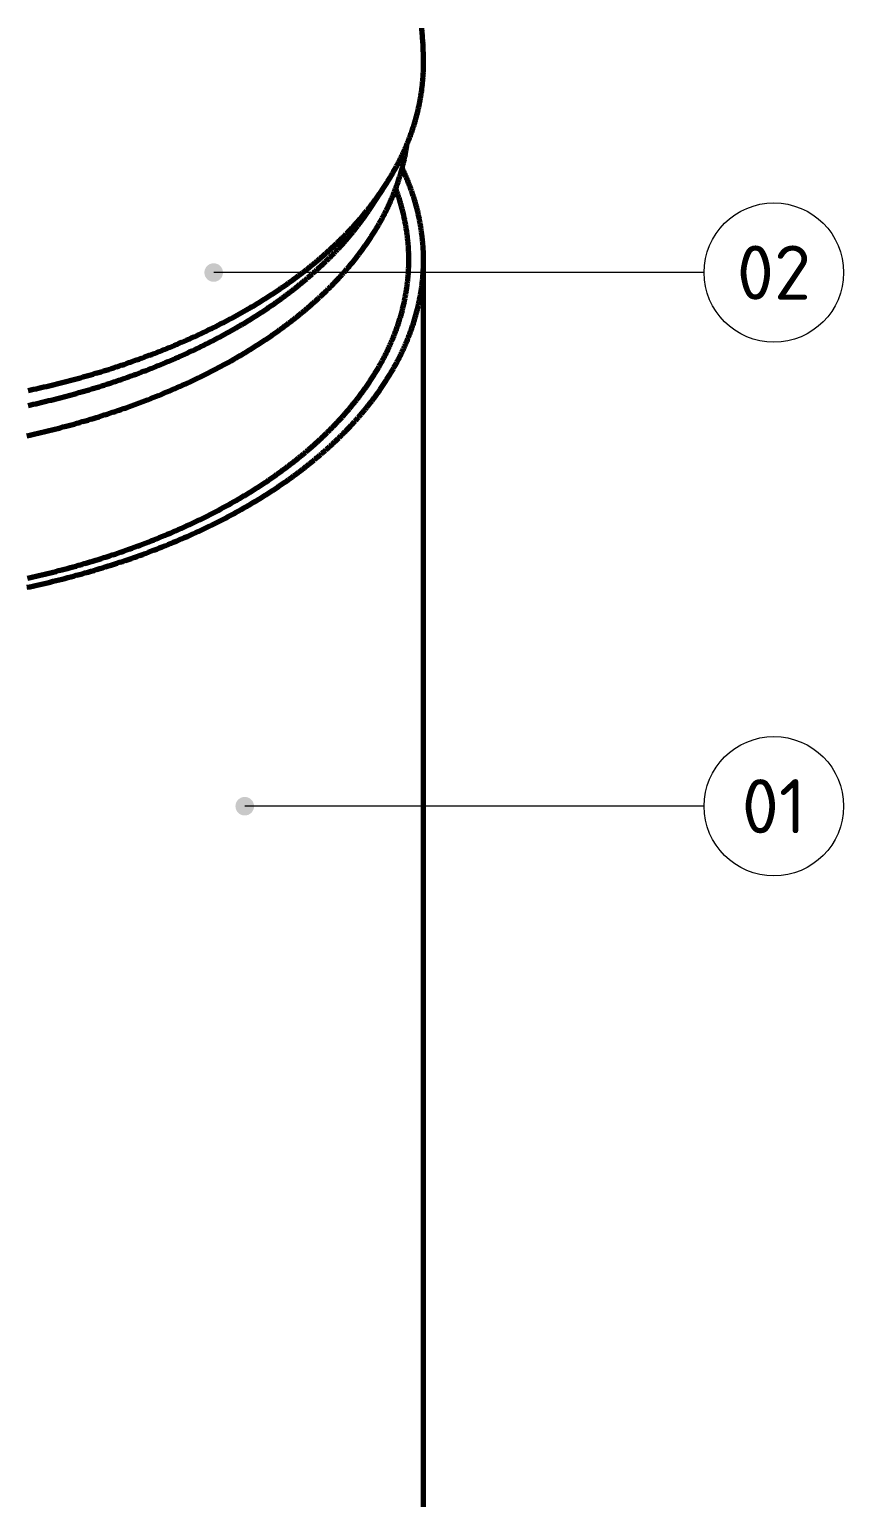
# Model space of a CAD drawing. Header units: millimetres. Extents: x 0 to 420, y 0 to 297.
# Drawn here: x 168.9 to 221.5, y 107.3 to 202.2 of the extents above; entities that cross this region are included whole.
import ezdxf
from ezdxf.enums import TextEntityAlignment as Align

# ---------------------------------------------------------------- set-up
doc = ezdxf.new("R2010")
doc.units = ezdxf.units.MM
for name, color, linetype, lineweight in [('01-VISIBLE', 7, 'CONTINUOUS', 70), ('06-TEXTO', 7, 'CONTINUOUS', 25), ('08-FINA', 5, 'CONTINUOUS', 18)]:
    doc.layers.add(name, color=color, linetype=linetype, lineweight=lineweight)
doc.styles.add('ISO3098', font='isocpeur.ttf')

msp = doc.modelspace()

# ---------------------------------------------------------------- hatches: boundary and pattern name
at = {"layer": '08-FINA'}
h = msp.add_hatch(color=7, dxfattribs=at)
h.dxf.hatch_style = 1
edge = h.paths.add_edge_path()
edge.add_arc((180.838, 186.461), 0.6, 0, 360)
h = msp.add_hatch(color=7, dxfattribs=at)
h.dxf.hatch_style = 1
edge = h.paths.add_edge_path()
edge.add_arc((182.844, 151.993), 0.6, 0, 360)

# ---------------------------------------------------------------- linework, layer by layer
at = {"layer": '01-VISIBLE'}
for p, q in [((190.977, 190.658), (191.865, 192.015)), ((194.384, 76.236), (194.384, 187.28))]:
    msp.add_line(p, q, dxfattribs=at)
for points in [[(194.384, 199.976), (194.384, 200.09), (194.383, 200.204), (194.382, 200.318), (194.38, 200.432), (194.377, 200.546), (194.374, 200.659), (194.37, 200.773), (194.366, 200.887), (194.361, 201.001), (194.356, 201.115), (194.35, 201.228), (194.343, 201.342), (194.336, 201.456), (194.328, 201.57), (194.32, 201.683), (194.311, 201.797), (194.301, 201.91), (194.291, 202.024), (194.281, 202.137), (194.27, 202.25)], [(191.865, 192.015), (191.909, 192.083), (191.953, 192.151), (191.997, 192.219), (192.04, 192.287), (192.082, 192.355), (192.125, 192.424), (192.167, 192.492), (192.209, 192.561), (192.251, 192.631), (192.292, 192.7), (192.333, 192.769), (192.373, 192.839), (192.413, 192.909), (192.453, 192.979), (192.493, 193.049), (192.532, 193.12), (192.571, 193.191), (192.61, 193.261), (192.648, 193.332), (192.686, 193.404), (192.723, 193.475), (192.76, 193.547), (192.797, 193.618), (192.834, 193.69), (192.87, 193.763), (192.906, 193.835), (192.941, 193.907), (192.976, 193.98), (193.011, 194.053), (193.045, 194.126), (193.079, 194.199), (193.112, 194.273), (193.145, 194.346), (193.178, 194.42), (193.21, 194.494), (193.242, 194.568), (193.274, 194.642), (193.305, 194.716), (193.336, 194.791), (193.366, 194.866), (193.396, 194.941), (193.426, 195.016), (193.455, 195.091), (193.484, 195.166), (193.512, 195.242), (193.54, 195.317), (193.568, 195.393), (193.595, 195.469), (193.622, 195.545), (193.648, 195.621), (193.674, 195.698), (193.699, 195.774), (193.724, 195.851), (193.749, 195.928), (193.773, 196.005), (193.797, 196.082), (193.82, 196.159), (193.843, 196.237), (193.865, 196.314), (193.887, 196.392), (193.908, 196.47), (193.929, 196.547), (193.95, 196.625), (193.97, 196.704), (193.99, 196.782), (194.009, 196.86), (194.028, 196.939), (194.046, 197.017), (194.064, 197.096), (194.081, 197.175), (194.098, 197.253), (194.114, 197.332), (194.13, 197.412), (194.146, 197.491), (194.161, 197.57), (194.175, 197.649), (194.189, 197.729), (194.203, 197.808), (194.216, 197.888), (194.229, 197.967), (194.241, 198.047), (194.252, 198.127), (194.264, 198.207), (194.274, 198.287), (194.284, 198.367), (194.294, 198.447), (194.303, 198.527), (194.312, 198.607), (194.32, 198.688), (194.328, 198.768), (194.335, 198.848), (194.342, 198.929), (194.348, 199.009), (194.354, 199.089), (194.359, 199.17), (194.364, 199.251), (194.368, 199.331), (194.372, 199.412), (194.375, 199.492), (194.378, 199.573), (194.38, 199.653), (194.382, 199.734), (194.383, 199.815), (194.384, 199.895), (194.384, 199.976)], [(182.29, 180.952), (182.359, 180.992), (182.428, 181.032), (182.497, 181.073), (182.566, 181.113), (182.635, 181.154), (182.704, 181.195), (182.773, 181.236), (182.842, 181.277), (182.91, 181.319), (182.979, 181.36), (183.047, 181.402), (183.116, 181.444), (183.184, 181.486), (183.252, 181.528), (183.32, 181.57), (183.388, 181.613), (183.456, 181.655), (183.523, 181.698), (183.591, 181.741), (183.658, 181.784), (183.726, 181.828), (183.793, 181.871), (183.86, 181.915), (183.927, 181.959), (183.994, 182.003), (184.061, 182.047), (184.128, 182.091), (184.194, 182.136), (184.261, 182.18), (184.327, 182.225), (184.394, 182.27), (184.46, 182.315), (184.526, 182.36), (184.592, 182.406), (184.658, 182.452), (184.723, 182.497), (184.789, 182.543), (184.855, 182.59), (184.92, 182.636), (184.985, 182.682), (185.05, 182.729), (185.115, 182.776), (185.18, 182.823), (185.245, 182.87), (185.309, 182.918), (185.374, 182.965), (185.438, 183.013), (185.503, 183.061), (185.567, 183.109), (185.631, 183.157), (185.694, 183.205), (185.758, 183.254), (185.822, 183.303), (185.885, 183.352), (185.948, 183.401), (186.012, 183.45), (186.075, 183.5), (186.137, 183.549), (186.2, 183.599), (186.263, 183.649), (186.325, 183.699), (186.387, 183.75), (186.45, 183.8), (186.512, 183.851), (186.573, 183.902), (186.635, 183.953), (186.697, 184.004), (186.758, 184.056), (186.819, 184.108), (186.88, 184.159), (186.941, 184.212), (187.002, 184.264), (187.063, 184.316), (187.123, 184.369), (187.183, 184.422), (187.243, 184.475), (187.303, 184.528), (187.363, 184.581), (187.423, 184.635), (187.482, 184.688), (187.541, 184.742), (187.6, 184.796), (187.659, 184.851), (187.718, 184.905), (187.777, 184.96), (187.835, 185.015), (187.893, 185.07), (187.951, 185.125), (188.009, 185.18), (188.067, 185.236), (188.124, 185.292), (188.181, 185.348), (188.238, 185.404), (188.295, 185.461), (188.352, 185.517), (188.409, 185.574), (188.465, 185.631), (188.521, 185.688), (188.577, 185.746), (188.633, 185.803), (188.688, 185.861), (188.743, 185.919), (188.798, 185.977), (188.853, 186.035), (188.908, 186.094), (188.962, 186.153), (189.017, 186.212), (189.071, 186.271), (189.124, 186.33), (189.178, 186.39), (189.231, 186.45), (189.285, 186.509), (189.337, 186.57), (189.39, 186.63), (189.443, 186.691), (189.495, 186.751), (189.547, 186.812), (189.599, 186.873), (189.65, 186.935), (189.701, 186.996), (189.752, 187.058), (189.803, 187.12), (189.854, 187.182), (189.904, 187.245), (189.954, 187.307), (190.004, 187.37), (190.053, 187.433), (190.103, 187.496), (190.152, 187.559), (190.2, 187.623), (190.249, 187.687), (190.297, 187.751), (190.345, 187.815), (190.393, 187.879), (190.44, 187.944), (190.487, 188.009), (190.534, 188.074), (190.581, 188.139), (190.627, 188.204), (190.673, 188.27), (190.719, 188.336), (190.764, 188.402), (190.809, 188.468), (190.854, 188.534), (190.899, 188.601), (190.943, 188.667), (190.987, 188.734), (191.031, 188.802), (191.074, 188.869), (191.117, 188.937), (191.16, 189.004), (191.202, 189.072), (191.244, 189.14), (191.286, 189.209), (191.328, 189.277), (191.369, 189.346), (191.41, 189.415), (191.45, 189.484), (191.49, 189.554), (191.53, 189.623), (191.569, 189.693), (191.609, 189.763), (191.647, 189.833), (191.686, 189.903), (191.724, 189.973), (191.762, 190.044), (191.799, 190.115), (191.836, 190.186), (191.873, 190.257), (191.909, 190.329), (191.945, 190.4), (191.981, 190.472), (192.016, 190.544), (192.051, 190.616), (192.085, 190.688), (192.12, 190.761), (192.153, 190.834), (192.187, 190.906), (192.22, 190.979), (192.252, 191.053), (192.284, 191.126), (192.316, 191.199), (192.348, 191.273), (192.379, 191.347), (192.409, 191.421), (192.439, 191.495), (192.469, 191.57), (192.499, 191.644), (192.528, 191.719), (192.556, 191.794), (192.584, 191.869), (192.612, 191.944), (192.639, 192.019), (192.666, 192.095), (192.693, 192.17), (192.719, 192.246), (192.744, 192.322), (192.77, 192.398), (192.794, 192.474), (192.819, 192.55), (192.843, 192.627), (192.866, 192.704), (192.889, 192.78), (192.912, 192.857), (192.934, 192.934), (192.955, 193.011), (192.977, 193.089), (192.997, 193.166), (193.018, 193.243), (193.037, 193.321), (193.057, 193.399), (193.076, 193.477), (193.094, 193.555), (193.112, 193.633), (193.129, 193.711), (193.146, 193.789), (193.163, 193.868), (193.179, 193.946), (193.195, 194.025), (193.21, 194.103), (193.224, 194.182), (193.239, 194.261), (193.252, 194.34), (193.265, 194.419), (193.278, 194.498), (193.29, 194.577), (193.302, 194.656), (193.313, 194.736)], [(194.384, 187.28), (194.384, 187.36), (194.383, 187.441), (194.382, 187.522), (194.38, 187.603), (194.378, 187.683), (194.375, 187.764), (194.372, 187.845), (194.368, 187.925), (194.364, 188.006), (194.359, 188.086), (194.354, 188.167), (194.348, 188.248), (194.342, 188.328), (194.335, 188.409), (194.328, 188.489), (194.32, 188.569), (194.312, 188.65), (194.303, 188.73), (194.294, 188.81), (194.284, 188.89), (194.274, 188.97), (194.263, 189.05), (194.252, 189.13), (194.241, 189.21), (194.228, 189.29), (194.216, 189.37), (194.203, 189.449), (194.189, 189.529), (194.175, 189.609), (194.16, 189.688), (194.145, 189.767), (194.13, 189.846), (194.114, 189.926), (194.098, 190.005), (194.081, 190.084), (194.063, 190.162), (194.045, 190.241), (194.027, 190.32), (194.008, 190.398), (193.989, 190.477), (193.969, 190.555), (193.949, 190.633), (193.929, 190.711), (193.908, 190.789), (193.886, 190.867), (193.864, 190.945), (193.842, 191.022), (193.819, 191.1), (193.795, 191.177), (193.772, 191.254), (193.748, 191.331), (193.723, 191.408), (193.698, 191.485), (193.672, 191.562), (193.647, 191.638), (193.62, 191.714), (193.594, 191.791), (193.566, 191.867), (193.539, 191.942), (193.511, 192.018), (193.482, 192.094), (193.454, 192.169), (193.424, 192.244), (193.395, 192.32), (193.365, 192.394), (193.334, 192.469), (193.303, 192.544), (193.272, 192.618), (193.24, 192.693), (193.208, 192.767), (193.176, 192.841), (193.143, 192.914), (193.11, 192.988), (193.076, 193.061), (193.043, 193.135), (193.008, 193.208)], [(182.961, 184.054), (183.031, 184.095), (183.1, 184.135), (183.17, 184.176), (183.239, 184.216), (183.308, 184.257), (183.377, 184.298), (183.446, 184.339), (183.515, 184.381), (183.584, 184.422), (183.653, 184.464), (183.721, 184.506), (183.79, 184.548), (183.858, 184.59), (183.927, 184.632), (183.995, 184.674), (184.063, 184.717), (184.131, 184.76), (184.199, 184.803), (184.267, 184.846), (184.334, 184.889), (184.402, 184.932), (184.47, 184.976), (184.537, 185.019), (184.604, 185.063), (184.672, 185.107), (184.739, 185.151), (184.806, 185.196), (184.873, 185.24), (184.939, 185.285), (185.006, 185.33), (185.073, 185.375), (185.139, 185.42), (185.205, 185.465), (185.272, 185.511), (185.338, 185.556), (185.404, 185.602), (185.47, 185.648), (185.535, 185.694), (185.601, 185.741), (185.667, 185.787), (185.732, 185.834), (185.797, 185.881), (185.862, 185.928), (185.927, 185.975), (185.992, 186.022), (186.057, 186.07), (186.122, 186.117), (186.186, 186.165), (186.251, 186.213), (186.315, 186.261), (186.379, 186.31), (186.443, 186.358), (186.507, 186.407), (186.571, 186.456), (186.635, 186.505), (186.698, 186.554), (186.761, 186.604), (186.825, 186.653), (186.888, 186.703), (186.951, 186.753), (187.013, 186.803), (187.076, 186.853), (187.139, 186.904), (187.201, 186.954), (187.263, 187.005), (187.325, 187.056), (187.387, 187.107), (187.449, 187.159), (187.511, 187.21), (187.572, 187.262), (187.633, 187.314), (187.695, 187.366), (187.756, 187.418), (187.816, 187.471), (187.877, 187.523), (187.938, 187.576), (187.998, 187.629), (188.058, 187.682), (188.118, 187.736), (188.178, 187.789), (188.238, 187.843), (188.298, 187.897), (188.357, 187.951), (188.416, 188.005), (188.475, 188.06), (188.534, 188.115), (188.593, 188.169), (188.651, 188.225), (188.71, 188.28), (188.768, 188.335), (188.826, 188.391), (188.884, 188.447), (188.941, 188.503), (188.999, 188.559), (189.056, 188.615), (189.113, 188.672), (189.17, 188.728), (189.226, 188.785), (189.283, 188.843), (189.339, 188.9), (189.395, 188.957), (189.451, 189.015), (189.507, 189.073), (189.562, 189.131), (189.618, 189.189), (189.673, 189.248), (189.728, 189.307), (189.782, 189.365), (189.837, 189.424), (189.891, 189.484), (189.945, 189.543), (189.999, 189.603), (190.053, 189.663), (190.106, 189.723), (190.159, 189.783), (190.212, 189.843), (190.265, 189.904), (190.317, 189.965), (190.37, 190.026), (190.422, 190.087), (190.473, 190.148), (190.525, 190.21), (190.576, 190.272), (190.627, 190.334), (190.678, 190.396), (190.729, 190.459), (190.779, 190.521), (190.829, 190.584), (190.879, 190.647), (190.929, 190.71), (190.978, 190.773), (191.027, 190.837), (191.076, 190.901), (191.125, 190.965), (191.173, 191.029), (191.221, 191.093), (191.269, 191.158), (191.317, 191.223), (191.364, 191.288), (191.411, 191.353), (191.458, 191.418), (191.504, 191.484), (191.55, 191.55), (191.596, 191.615), (191.642, 191.682), (191.687, 191.748), (191.732, 191.814), (191.777, 191.881), (191.821, 191.948), (191.865, 192.015)], [(193.434, 187.28), (193.434, 187.361), (193.433, 187.442), (193.432, 187.523), (193.43, 187.604), (193.428, 187.685), (193.425, 187.766), (193.421, 187.847), (193.418, 187.928), (193.413, 188.009), (193.408, 188.09), (193.403, 188.171), (193.397, 188.252), (193.39, 188.333), (193.383, 188.414), (193.376, 188.494), (193.368, 188.575), (193.359, 188.656), (193.35, 188.736), (193.341, 188.817), (193.331, 188.898), (193.32, 188.978), (193.309, 189.058), (193.298, 189.139), (193.286, 189.219), (193.273, 189.299), (193.26, 189.379), (193.246, 189.459), (193.232, 189.539), (193.218, 189.619), (193.203, 189.698), (193.187, 189.778), (193.171, 189.858), (193.155, 189.937), (193.138, 190.016), (193.12, 190.095), (193.102, 190.175), (193.084, 190.254), (193.065, 190.332), (193.046, 190.411), (193.026, 190.49), (193.005, 190.568), (192.985, 190.647), (192.963, 190.725), (192.942, 190.803), (192.919, 190.881), (192.897, 190.959), (192.874, 191.037), (192.85, 191.114), (192.826, 191.192), (192.801, 191.269), (192.776, 191.346), (192.751, 191.424), (192.725, 191.5), (192.699, 191.577), (192.672, 191.654), (192.645, 191.73), (192.618, 191.806), (192.59, 191.883)], [(182.29, 182.891), (182.359, 182.931), (182.429, 182.972), (182.498, 183.012), (182.568, 183.053), (182.637, 183.094), (182.706, 183.135), (182.776, 183.177), (182.845, 183.218), (182.914, 183.26), (182.982, 183.301), (183.051, 183.343), (183.12, 183.386), (183.188, 183.428), (183.257, 183.47), (183.325, 183.513), (183.393, 183.556), (183.462, 183.598), (183.53, 183.642), (183.598, 183.685), (183.665, 183.728), (183.733, 183.772), (183.801, 183.815), (183.868, 183.859), (183.936, 183.903), (184.003, 183.948), (184.07, 183.992), (184.137, 184.037), (184.204, 184.081), (184.271, 184.126), (184.338, 184.171), (184.404, 184.217), (184.471, 184.262), (184.537, 184.308), (184.604, 184.353), (184.67, 184.399), (184.736, 184.445), (184.802, 184.492), (184.868, 184.538), (184.933, 184.585), (184.999, 184.631), (185.064, 184.678), (185.13, 184.725), (185.195, 184.773), (185.26, 184.82), (185.325, 184.868), (185.389, 184.916), (185.454, 184.964), (185.519, 185.012), (185.583, 185.06), (185.647, 185.109), (185.711, 185.158), (185.775, 185.206), (185.839, 185.256), (185.903, 185.305), (185.967, 185.354), (186.03, 185.404), (186.093, 185.454), (186.156, 185.504), (186.219, 185.554), (186.282, 185.604), (186.345, 185.655), (186.408, 185.705), (186.47, 185.756), (186.532, 185.807), (186.594, 185.859), (186.656, 185.91), (186.718, 185.962), (186.78, 186.014), (186.841, 186.066), (186.903, 186.118), (186.964, 186.17), (187.025, 186.223), (187.086, 186.275), (187.146, 186.328), (187.207, 186.382), (187.267, 186.435), (187.327, 186.488), (187.387, 186.542), (187.447, 186.596), (187.507, 186.65), (187.566, 186.704), (187.626, 186.759), (187.685, 186.813), (187.744, 186.868), (187.803, 186.923), (187.861, 186.979), (187.92, 187.034), (187.978, 187.09), (188.036, 187.145), (188.094, 187.202), (188.151, 187.258), (188.209, 187.314), (188.266, 187.371), (188.323, 187.428), (188.38, 187.485), (188.437, 187.542), (188.493, 187.599), (188.55, 187.657), (188.606, 187.715), (188.662, 187.773), (188.717, 187.831), (188.773, 187.889), (188.828, 187.948), (188.883, 188.006), (188.938, 188.065), (188.993, 188.125), (189.047, 188.184), (189.101, 188.244), (189.155, 188.303), (189.209, 188.363), (189.262, 188.424), (189.316, 188.484), (189.369, 188.545), (189.421, 188.605), (189.474, 188.666), (189.526, 188.728), (189.579, 188.789), (189.63, 188.851), (189.682, 188.912), (189.733, 188.974), (189.785, 189.037), (189.835, 189.099), (189.886, 189.162), (189.936, 189.224), (189.987, 189.287), (190.036, 189.351), (190.086, 189.414), (190.135, 189.478), (190.185, 189.542), (190.233, 189.606), (190.282, 189.67), (190.33, 189.734), (190.378, 189.799), (190.426, 189.864), (190.473, 189.929), (190.521, 189.994), (190.568, 190.06), (190.614, 190.125), (190.661, 190.191), (190.707, 190.257), (190.752, 190.323), (190.798, 190.39), (190.843, 190.457), (190.888, 190.523), (190.932, 190.591), (190.977, 190.658)], [(182.29, 171.746), (182.359, 171.786), (182.428, 171.826), (182.497, 171.867), (182.566, 171.907), (182.635, 171.948), (182.704, 171.989), (182.773, 172.03), (182.842, 172.071), (182.91, 172.112), (182.979, 172.154), (183.047, 172.196), (183.115, 172.238), (183.183, 172.28), (183.251, 172.322), (183.319, 172.364), (183.387, 172.407), (183.455, 172.449), (183.523, 172.492), (183.59, 172.535), (183.658, 172.578), (183.725, 172.621), (183.793, 172.665), (183.86, 172.709), (183.927, 172.752), (183.994, 172.796), (184.06, 172.84), (184.127, 172.885), (184.194, 172.929), (184.26, 172.974), (184.327, 173.019), (184.393, 173.064), (184.459, 173.109), (184.525, 173.154), (184.591, 173.199), (184.657, 173.245), (184.723, 173.291), (184.788, 173.337), (184.854, 173.383), (184.919, 173.429), (184.984, 173.476), (185.049, 173.522), (185.114, 173.569), (185.179, 173.616), (185.244, 173.663), (185.308, 173.711), (185.373, 173.758), (185.437, 173.806), (185.501, 173.854), (185.566, 173.902), (185.629, 173.95), (185.693, 173.999), (185.757, 174.047), (185.82, 174.096), (185.884, 174.145), (185.947, 174.194), (186.01, 174.243), (186.073, 174.293), (186.136, 174.342), (186.199, 174.392), (186.261, 174.442), (186.324, 174.492), (186.386, 174.543), (186.448, 174.593), (186.51, 174.644), (186.572, 174.695), (186.634, 174.746), (186.695, 174.797), (186.756, 174.849), (186.818, 174.9), (186.879, 174.952), (186.94, 175.004), (187, 175.056), (187.061, 175.109), (187.121, 175.161), (187.182, 175.214), (187.242, 175.267), (187.302, 175.32), (187.361, 175.374), (187.421, 175.427), (187.48, 175.481), (187.54, 175.535), (187.599, 175.589), (187.658, 175.643), (187.716, 175.697), (187.775, 175.752), (187.833, 175.807), (187.891, 175.862), (187.949, 175.917), (188.007, 175.973), (188.065, 176.028), (188.122, 176.084), (188.179, 176.14), (188.237, 176.196), (188.293, 176.253), (188.35, 176.309), (188.407, 176.366), (188.463, 176.423), (188.519, 176.48), (188.575, 176.537), (188.631, 176.595), (188.686, 176.653), (188.741, 176.711), (188.796, 176.769), (188.851, 176.827), (188.906, 176.886), (188.96, 176.944), (189.015, 177.003), (189.069, 177.063), (189.122, 177.122), (189.176, 177.181), (189.229, 177.241), (189.282, 177.301), (189.335, 177.361), (189.388, 177.422), (189.44, 177.482), (189.493, 177.543), (189.545, 177.604), (189.596, 177.665), (189.648, 177.726), (189.699, 177.788), (189.75, 177.849), (189.801, 177.911), (189.851, 177.974), (189.902, 178.036), (189.952, 178.098), (190.002, 178.161), (190.051, 178.224), (190.1, 178.287), (190.149, 178.351), (190.198, 178.414), (190.247, 178.478), (190.295, 178.542), (190.343, 178.606), (190.39, 178.67), (190.438, 178.735), (190.485, 178.8), (190.532, 178.864), (190.578, 178.93), (190.625, 178.995), (190.671, 179.061), (190.716, 179.126), (190.762, 179.192), (190.807, 179.258), (190.852, 179.325), (190.896, 179.391), (190.941, 179.458), (190.985, 179.525), (191.028, 179.592), (191.072, 179.659), (191.115, 179.727), (191.157, 179.795), (191.2, 179.863), (191.242, 179.931), (191.284, 179.999), (191.325, 180.068), (191.366, 180.136), (191.407, 180.205), (191.448, 180.274), (191.488, 180.344), (191.528, 180.413), (191.567, 180.483), (191.606, 180.553), (191.645, 180.623), (191.684, 180.693), (191.722, 180.763), (191.759, 180.834), (191.797, 180.905), (191.834, 180.976), (191.871, 181.047), (191.907, 181.118), (191.943, 181.19), (191.979, 181.262), (192.014, 181.333), (192.049, 181.406), (192.083, 181.478), (192.117, 181.55), (192.151, 181.623), (192.184, 181.696), (192.217, 181.769), (192.25, 181.842), (192.282, 181.915), (192.314, 181.989), (192.346, 182.062), (192.377, 182.136), (192.407, 182.21), (192.437, 182.284), (192.467, 182.359), (192.497, 182.433), (192.526, 182.508), (192.554, 182.583), (192.582, 182.658), (192.61, 182.733), (192.638, 182.808), (192.664, 182.883), (192.691, 182.959), (192.717, 183.035), (192.743, 183.111), (192.768, 183.187), (192.793, 183.263), (192.817, 183.339), (192.841, 183.415), (192.864, 183.492), (192.887, 183.569), (192.91, 183.646), (192.932, 183.723), (192.954, 183.8), (192.975, 183.877), (192.996, 183.954), (193.016, 184.032), (193.036, 184.109), (193.055, 184.187), (193.074, 184.265), (193.093, 184.343), (193.111, 184.421), (193.128, 184.499), (193.145, 184.577), (193.162, 184.656), (193.178, 184.734), (193.193, 184.813), (193.209, 184.891), (193.223, 184.97), (193.237, 185.049), (193.251, 185.128), (193.264, 185.207), (193.277, 185.286), (193.289, 185.365), (193.301, 185.444), (193.312, 185.523), (193.323, 185.603), (193.333, 185.682), (193.343, 185.762), (193.353, 185.841), (193.361, 185.921), (193.37, 186), (193.377, 186.08), (193.385, 186.16), (193.392, 186.24), (193.398, 186.319), (193.404, 186.399), (193.409, 186.479), (193.414, 186.559), (193.418, 186.639), (193.422, 186.719), (193.425, 186.799), (193.428, 186.879), (193.43, 186.959), (193.432, 187.039), (193.433, 187.119), (193.434, 187.2), (193.434, 187.28)], [(182.961, 171.358), (183.031, 171.398), (183.1, 171.438), (183.169, 171.479), (183.238, 171.519), (183.307, 171.56), (183.376, 171.601), (183.445, 171.642), (183.514, 171.683), (183.583, 171.725), (183.651, 171.766), (183.72, 171.808), (183.788, 171.85), (183.856, 171.892), (183.924, 171.934), (183.992, 171.976), (184.06, 172.019), (184.128, 172.061), (184.196, 172.104), (184.264, 172.147), (184.331, 172.19), (184.399, 172.234), (184.466, 172.277), (184.534, 172.321), (184.601, 172.364), (184.668, 172.408), (184.735, 172.452), (184.802, 172.497), (184.868, 172.541), (184.935, 172.585), (185.002, 172.63), (185.068, 172.675), (185.134, 172.72), (185.2, 172.765), (185.267, 172.811), (185.332, 172.856), (185.398, 172.902), (185.464, 172.948), (185.53, 172.994), (185.595, 173.04), (185.661, 173.086), (185.726, 173.133), (185.791, 173.18), (185.856, 173.227), (185.921, 173.274), (185.986, 173.321), (186.05, 173.368), (186.115, 173.416), (186.179, 173.463), (186.244, 173.511), (186.308, 173.559), (186.372, 173.608), (186.436, 173.656), (186.499, 173.705), (186.563, 173.753), (186.627, 173.802), (186.69, 173.851), (186.753, 173.901), (186.816, 173.95), (186.879, 174), (186.942, 174.05), (187.005, 174.1), (187.067, 174.15), (187.13, 174.2), (187.192, 174.251), (187.254, 174.301), (187.316, 174.352), (187.378, 174.403), (187.439, 174.454), (187.501, 174.506), (187.562, 174.557), (187.624, 174.609), (187.685, 174.661), (187.745, 174.713), (187.806, 174.765), (187.867, 174.818), (187.927, 174.871), (187.988, 174.923), (188.048, 174.977), (188.108, 175.03), (188.167, 175.083), (188.227, 175.137), (188.286, 175.19), (188.346, 175.244), (188.405, 175.299), (188.464, 175.353), (188.523, 175.407), (188.581, 175.462), (188.64, 175.517), (188.698, 175.572), (188.756, 175.627), (188.814, 175.683), (188.872, 175.738), (188.929, 175.794), (188.986, 175.85), (189.044, 175.906), (189.101, 175.963), (189.157, 176.019), (189.214, 176.076), (189.27, 176.133), (189.327, 176.19), (189.383, 176.248), (189.438, 176.305), (189.494, 176.363), (189.549, 176.421), (189.605, 176.479), (189.66, 176.537), (189.714, 176.596), (189.769, 176.654), (189.823, 176.713), (189.878, 176.772), (189.932, 176.832), (189.985, 176.891), (190.039, 176.951), (190.092, 177.011), (190.145, 177.071), (190.198, 177.131), (190.251, 177.191), (190.303, 177.252), (190.355, 177.313), (190.407, 177.374), (190.459, 177.435), (190.511, 177.497), (190.562, 177.558), (190.613, 177.62), (190.664, 177.682), (190.714, 177.744), (190.765, 177.807), (190.815, 177.869), (190.865, 177.932), (190.914, 177.995), (190.964, 178.058), (191.013, 178.121), (191.061, 178.185), (191.11, 178.249), (191.158, 178.313), (191.206, 178.377), (191.254, 178.441), (191.302, 178.506), (191.349, 178.571), (191.396, 178.636), (191.443, 178.701), (191.489, 178.766), (191.535, 178.832), (191.581, 178.897), (191.627, 178.963), (191.672, 179.029), (191.717, 179.096), (191.762, 179.162), (191.806, 179.229), (191.85, 179.296), (191.894, 179.363), (191.938, 179.43), (191.981, 179.498), (192.024, 179.565), (192.067, 179.633), (192.109, 179.701), (192.151, 179.77), (192.193, 179.838), (192.234, 179.907), (192.275, 179.976), (192.316, 180.045), (192.356, 180.114), (192.397, 180.183), (192.436, 180.253), (192.476, 180.323), (192.515, 180.392), (192.554, 180.463), (192.592, 180.533), (192.63, 180.603), (192.668, 180.674), (192.706, 180.745), (192.743, 180.816), (192.78, 180.887), (192.816, 180.959), (192.852, 181.03), (192.888, 181.102), (192.923, 181.174), (192.958, 181.246), (192.993, 181.319), (193.027, 181.391), (193.061, 181.464), (193.094, 181.536), (193.127, 181.609), (193.16, 181.683), (193.192, 181.756), (193.224, 181.829), (193.256, 181.903), (193.287, 181.977), (193.318, 182.051), (193.349, 182.125), (193.379, 182.199), (193.408, 182.274), (193.437, 182.349), (193.466, 182.423), (193.495, 182.498), (193.523, 182.573), (193.55, 182.649), (193.578, 182.724), (193.604, 182.8), (193.631, 182.875), (193.657, 182.951), (193.682, 183.027), (193.707, 183.103), (193.732, 183.18), (193.756, 183.256), (193.78, 183.332), (193.804, 183.409), (193.827, 183.486), (193.849, 183.563), (193.871, 183.64), (193.893, 183.717), (193.914, 183.794), (193.935, 183.872), (193.955, 183.949), (193.975, 184.027), (193.995, 184.105), (194.014, 184.183), (194.032, 184.261), (194.05, 184.339), (194.068, 184.417), (194.085, 184.495), (194.102, 184.574), (194.118, 184.652), (194.133, 184.731), (194.149, 184.809), (194.164, 184.888), (194.178, 184.967), (194.192, 185.046), (194.205, 185.125), (194.218, 185.204), (194.231, 185.283), (194.243, 185.363), (194.254, 185.442), (194.265, 185.521), (194.276, 185.601), (194.286, 185.68), (194.295, 185.76), (194.304, 185.84), (194.313, 185.919), (194.321, 185.999), (194.329, 186.079), (194.336, 186.159), (194.342, 186.239), (194.349, 186.319), (194.354, 186.398), (194.359, 186.478), (194.364, 186.559), (194.368, 186.639), (194.372, 186.719), (194.375, 186.799), (194.378, 186.879), (194.38, 186.959), (194.382, 187.039), (194.383, 187.119), (194.384, 187.199), (194.384, 187.28)], [(168.863, 178.847), (169.032, 178.883), (169.202, 178.92), (169.371, 178.957), (169.541, 178.995), (169.71, 179.034), (169.879, 179.072), (170.048, 179.112), (170.217, 179.151), (170.385, 179.192), (170.554, 179.233), (170.722, 179.274), (170.891, 179.316), (171.059, 179.358), (171.227, 179.401), (171.395, 179.444), (171.563, 179.488), (171.73, 179.533), (171.898, 179.578), (172.065, 179.623), (172.232, 179.669), (172.4, 179.716), (172.567, 179.763), (172.733, 179.81), (172.9, 179.858), (173.066, 179.907), (173.233, 179.956), (173.399, 180.006), (173.565, 180.056), (173.731, 180.107), (173.897, 180.158), (174.062, 180.21), (174.227, 180.262), (174.393, 180.315), (174.558, 180.368), (174.722, 180.423), (174.887, 180.477), (175.052, 180.532), (175.216, 180.588), (175.38, 180.644), (175.544, 180.701), (175.707, 180.758), (175.871, 180.816), (176.034, 180.875), (176.197, 180.934), (176.36, 180.994), (176.523, 181.054), (176.685, 181.115), (176.848, 181.176), (177.01, 181.238), (177.171, 181.301), (177.333, 181.364), (177.494, 181.428), (177.655, 181.492), (177.816, 181.557), (177.977, 181.622), (178.137, 181.689), (178.297, 181.755), (178.457, 181.823), (178.617, 181.891), (178.776, 181.959), (178.935, 182.028), (179.094, 182.098), (179.252, 182.169), (179.41, 182.24), (179.568, 182.311), (179.726, 182.384), (179.883, 182.457), (180.04, 182.53), (180.197, 182.605), (180.354, 182.679), (180.51, 182.755), (180.666, 182.831), (180.821, 182.908), (180.976, 182.985), (181.131, 183.064), (181.286, 183.142), (181.44, 183.222), (181.594, 183.302), (181.747, 183.383), (181.9, 183.464), (182.053, 183.547), (182.205, 183.63), (182.357, 183.713), (182.509, 183.797), (182.66, 183.882), (182.811, 183.968), (182.961, 184.054)], [(168.865, 177.882), (169.031, 177.918), (169.196, 177.955), (169.361, 177.992), (169.526, 178.03), (169.69, 178.069), (169.855, 178.107), (170.02, 178.147), (170.184, 178.187), (170.349, 178.227), (170.513, 178.268), (170.677, 178.309), (170.841, 178.351), (171.005, 178.393), (171.169, 178.436), (171.332, 178.479), (171.496, 178.523), (171.659, 178.567), (171.822, 178.612), (171.985, 178.658), (172.148, 178.704), (172.311, 178.75), (172.473, 178.797), (172.636, 178.844), (172.798, 178.892), (172.96, 178.941), (173.122, 178.99), (173.284, 179.039), (173.446, 179.089), (173.607, 179.14), (173.768, 179.191), (173.93, 179.243), (174.091, 179.295), (174.251, 179.347), (174.412, 179.401), (174.572, 179.455), (174.733, 179.509), (174.893, 179.564), (175.053, 179.619), (175.212, 179.675), (175.372, 179.732), (175.531, 179.789), (175.69, 179.846), (175.849, 179.905), (176.008, 179.963), (176.166, 180.023), (176.325, 180.083), (176.483, 180.143), (176.641, 180.204), (176.798, 180.266), (176.956, 180.328), (177.113, 180.391), (177.27, 180.454), (177.426, 180.518), (177.583, 180.583), (177.739, 180.648), (177.895, 180.713), (178.051, 180.78), (178.206, 180.847), (178.361, 180.914), (178.516, 180.982), (178.671, 181.051), (178.825, 181.12), (178.979, 181.19), (179.133, 181.261), (179.287, 181.332), (179.44, 181.404), (179.593, 181.476), (179.745, 181.549), (179.898, 181.623), (180.05, 181.697), (180.201, 181.772), (180.353, 181.848), (180.504, 181.924), (180.655, 182.001), (180.805, 182.079), (180.955, 182.157), (181.105, 182.236), (181.254, 182.315), (181.403, 182.396), (181.552, 182.476), (181.7, 182.558), (181.848, 182.64), (181.996, 182.723), (182.143, 182.807), (182.29, 182.891)], [(168.783, 175.924), (168.964, 175.964), (169.145, 176.004), (169.326, 176.045), (169.507, 176.087), (169.687, 176.129), (169.868, 176.171), (170.048, 176.214), (170.229, 176.258), (170.409, 176.303), (170.589, 176.348), (170.769, 176.393), (170.948, 176.439), (171.128, 176.486), (171.307, 176.533), (171.486, 176.581), (171.665, 176.63), (171.844, 176.679), (172.023, 176.729), (172.201, 176.78), (172.38, 176.831), (172.558, 176.882), (172.736, 176.935), (172.914, 176.988), (173.091, 177.041), (173.269, 177.095), (173.446, 177.15), (173.623, 177.206), (173.8, 177.262), (173.976, 177.318), (174.153, 177.376), (174.329, 177.434), (174.505, 177.493), (174.68, 177.552), (174.856, 177.612), (175.031, 177.673), (175.206, 177.734), (175.381, 177.796), (175.556, 177.858), (175.73, 177.922), (175.904, 177.986), (176.078, 178.05), (176.252, 178.116), (176.425, 178.182), (176.598, 178.249), (176.771, 178.316), (176.944, 178.384), (177.116, 178.453), (177.288, 178.522), (177.459, 178.593), (177.631, 178.663), (177.802, 178.735), (177.973, 178.807), (178.143, 178.88), (178.314, 178.954), (178.483, 179.029), (178.653, 179.104), (178.822, 179.18), (178.991, 179.257), (179.16, 179.334), (179.328, 179.412), (179.496, 179.491), (179.663, 179.571), (179.83, 179.651), (179.997, 179.732), (180.164, 179.814), (180.33, 179.897), (180.495, 179.981), (180.661, 180.065), (180.825, 180.15), (180.99, 180.236), (181.154, 180.323), (181.317, 180.41), (181.481, 180.498), (181.643, 180.587), (181.806, 180.677), (181.967, 180.768), (182.129, 180.859), (182.29, 180.952)], [(168.819, 166.726), (169.005, 166.767), (169.19, 166.808), (169.375, 166.85), (169.56, 166.893), (169.745, 166.936), (169.93, 166.98), (170.115, 167.024), (170.299, 167.069), (170.483, 167.115), (170.668, 167.161), (170.852, 167.208), (171.035, 167.256), (171.219, 167.304), (171.403, 167.353), (171.586, 167.402), (171.769, 167.453), (171.952, 167.503), (172.135, 167.555), (172.317, 167.607), (172.5, 167.659), (172.682, 167.713), (172.864, 167.767), (173.046, 167.821), (173.228, 167.877), (173.409, 167.933), (173.59, 167.989), (173.771, 168.047), (173.952, 168.105), (174.133, 168.163), (174.313, 168.223), (174.493, 168.283), (174.673, 168.343), (174.853, 168.405), (175.032, 168.467), (175.212, 168.53), (175.391, 168.593), (175.569, 168.657), (175.748, 168.722), (175.926, 168.788), (176.104, 168.854), (176.282, 168.921), (176.459, 168.989), (176.636, 169.057), (176.813, 169.126), (176.989, 169.196), (177.166, 169.267), (177.342, 169.338), (177.517, 169.41), (177.693, 169.483), (177.868, 169.557), (178.043, 169.631), (178.217, 169.706), (178.391, 169.782), (178.565, 169.859), (178.738, 169.936), (178.911, 170.014), (179.084, 170.093), (179.256, 170.173), (179.428, 170.253), (179.6, 170.335), (179.771, 170.417), (179.942, 170.499), (180.112, 170.583), (180.283, 170.668), (180.452, 170.753), (180.621, 170.839), (180.79, 170.926), (180.959, 171.014), (181.127, 171.102), (181.294, 171.192), (181.461, 171.282), (181.628, 171.373), (181.794, 171.465), (181.96, 171.558), (182.125, 171.651), (182.29, 171.746)], [(168.774, 166.132), (168.965, 166.172), (169.155, 166.213), (169.345, 166.255), (169.535, 166.297), (169.725, 166.34), (169.914, 166.384), (170.104, 166.428), (170.293, 166.473), (170.482, 166.519), (170.672, 166.565), (170.86, 166.612), (171.049, 166.659), (171.238, 166.707), (171.426, 166.756), (171.614, 166.805), (171.803, 166.855), (171.99, 166.906), (172.178, 166.958), (172.366, 167.01), (172.553, 167.062), (172.74, 167.116), (172.927, 167.17), (173.114, 167.224), (173.301, 167.28), (173.487, 167.336), (173.673, 167.392), (173.859, 167.45), (174.045, 167.508), (174.23, 167.567), (174.416, 167.626), (174.601, 167.686), (174.786, 167.747), (174.97, 167.808), (175.155, 167.871), (175.339, 167.934), (175.523, 167.997), (175.707, 168.062), (175.89, 168.127), (176.073, 168.192), (176.256, 168.259), (176.439, 168.326), (176.621, 168.394), (176.803, 168.463), (176.985, 168.532), (177.167, 168.602), (177.348, 168.673), (177.529, 168.745), (177.71, 168.817), (177.89, 168.89), (178.07, 168.964), (178.25, 169.039), (178.429, 169.114), (178.608, 169.191), (178.787, 169.267), (178.965, 169.345), (179.144, 169.424), (179.321, 169.503), (179.499, 169.583), (179.676, 169.664), (179.852, 169.746), (180.029, 169.828), (180.204, 169.912), (180.38, 169.996), (180.555, 170.081), (180.73, 170.166), (180.904, 170.253), (181.078, 170.34), (181.252, 170.428), (181.425, 170.518), (181.597, 170.607), (181.769, 170.698), (181.941, 170.79), (182.112, 170.882), (182.283, 170.976), (182.453, 171.07), (182.623, 171.165), (182.793, 171.261), (182.961, 171.358)]]:
    msp.add_lwpolyline(points, dxfattribs=at)
at = {"layer": '08-FINA'}
for p, q in [((212.5, 186.461), (180.838, 186.461)), ((212.5, 151.993), (182.844, 151.993))]:
    msp.add_line(p, q, dxfattribs=at)
for centre in [(217, 186.461), (217, 151.993)]:
    msp.add_circle(centre, 4.5, dxfattribs=at)

# ---------------------------------------------------------------- texts
at = {"layer": '06-TEXTO', "style": 'ISO3098'}
for s, p in [('02', (217, 186.461)), ('01', (217, 151.993))]:
    msp.add_text(s, height=3.5, dxfattribs=at).set_placement(p, align=Align.MIDDLE_CENTER)

doc.saveas('drawing.dxf')
